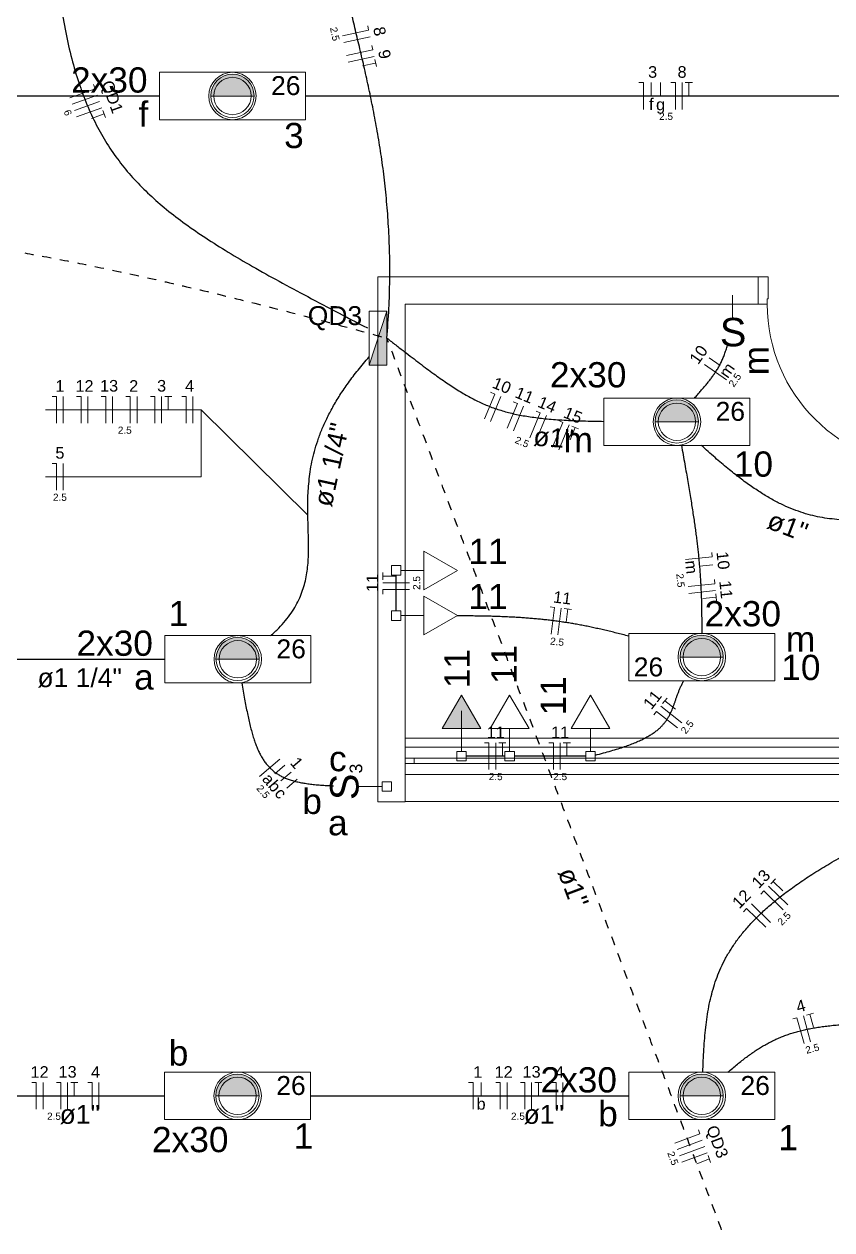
# Model space of a CAD drawing. Header units: millimetres. Extents: x 0 to 321, y -39 to 66.
# Drawn here: x 49.2 to 58.23, y 19.81 to 33.3 of the extents above; entities that cross this region are included whole.
import ezdxf

# ---------------------------------------------------------------- set-up
doc = ezdxf.new("R2010")
doc.units = ezdxf.units.MM
doc.header["$LTSCALE"] = 0.5
doc.header["$MEASUREMENT"] = 0
doc.linetypes.add('DOT2', pattern=[3.175, 0, -3.175])
for name, color, linetype, lineweight in [('Arquitetura', 8, 'Continuous', 5), ('EL-Condutos', 4, 'Continuous', 30), ('EL-Fios', 9, 'Continuous', 20), ('EL-Textos condutos', 7, 'Continuous', 20), ('EL-Textos fios', 7, 'Continuous', 20), ('EL-Textos pontos', 5, 'Continuous', 20), ('P-SIMBOL', 5, 'Continuous', 20)]:
    doc.layers.add(name, color=color, linetype=linetype, lineweight=lineweight)
doc.styles.add('Arial', font='arial.ttf')

msp = doc.modelspace()

# ---------------------------------------------------------------- hatches: boundary and pattern name
at = {"layer": 'Arquitetura', "linetype": 'Continuous'}
for points in [[(51.529, 32.739), (51.508, 32.738), (51.487, 32.735), (51.467, 32.731), (51.447, 32.724), (51.427, 32.716), (51.408, 32.706), (51.39, 32.695), (51.374, 32.682), (51.358, 32.668), (51.344, 32.652), (51.331, 32.636), (51.32, 32.618), (51.31, 32.599), (51.302, 32.579), (51.295, 32.559), (51.291, 32.539), (51.288, 32.518), (51.287, 32.497), (51.287, 32.496), (51.287, 32.496), (51.287, 32.496), (51.287, 32.496), (51.287, 32.496), (51.287, 32.496), (51.287, 32.496), (51.287, 32.496), (51.287, 32.496), (51.287, 32.496), (51.287, 32.496), (51.287, 32.496), (51.287, 32.496), (51.287, 32.496), (51.287, 32.496), (51.287, 32.496), (51.287, 32.496), (51.287, 32.496), (51.287, 32.496), (51.287, 32.496), (51.287, 32.496), (51.287, 32.496), (51.287, 32.496), (51.287, 32.496), (51.287, 32.496), (51.287, 32.496), (51.287, 32.496), (51.287, 32.496), (51.287, 32.496), (51.287, 32.496), (51.287, 32.496), (51.287, 32.496), (51.287, 32.496), (51.287, 32.496), (51.287, 32.496), (51.287, 32.496), (51.287, 32.496), (51.287, 32.496), (51.287, 32.496), (51.287, 32.496), (51.287, 32.496), (51.287, 32.496), (51.287, 32.496), (51.287, 32.496), (51.287, 32.496), (51.287, 32.496), (51.287, 32.496), (51.287, 32.496), (51.287, 32.496), (51.287, 32.496), (51.287, 32.496), (51.287, 32.496), (51.287, 32.496), (51.287, 32.496), (51.287, 32.496), (51.287, 32.496), (51.287, 32.496), (51.287, 32.496), (51.287, 32.496), (51.287, 32.496), (51.287, 32.496), (51.287, 32.496), (51.287, 32.496), (51.287, 32.496), (51.287, 32.496), (51.287, 32.496), (51.287, 32.496), (51.287, 32.496), (51.287, 32.496), (51.287, 32.496), (51.287, 32.496), (51.287, 32.496), (51.287, 32.496), (51.772, 32.494), (51.772, 32.496), (51.772, 32.496), (51.772, 32.496), (51.772, 32.496), (51.772, 32.496), (51.772, 32.496), (51.772, 32.496), (51.772, 32.496), (51.772, 32.496), (51.772, 32.496), (51.772, 32.496), (51.772, 32.496), (51.772, 32.496), (51.772, 32.496), (51.772, 32.496), (51.772, 32.496), (51.772, 32.496), (51.772, 32.496), (51.772, 32.496), (51.772, 32.496), (51.772, 32.496), (51.772, 32.496), (51.772, 32.496), (51.772, 32.496), (51.772, 32.496), (51.772, 32.496), (51.772, 32.496), (51.772, 32.496), (51.772, 32.496), (51.772, 32.496), (51.772, 32.496), (51.772, 32.496), (51.772, 32.496), (51.772, 32.496), (51.772, 32.496), (51.772, 32.496), (51.772, 32.496), (51.772, 32.496), (51.772, 32.496), (51.772, 32.496), (51.772, 32.496), (51.772, 32.496), (51.772, 32.496), (51.772, 32.496), (51.772, 32.496), (51.772, 32.496), (51.772, 32.496), (51.772, 32.496), (51.772, 32.496), (51.772, 32.496), (51.772, 32.496), (51.772, 32.496), (51.772, 32.496), (51.772, 32.496), (51.772, 32.496), (51.772, 32.496), (51.772, 32.496), (51.772, 32.496), (51.772, 32.496), (51.772, 32.496), (51.772, 32.496), (51.772, 32.496), (51.772, 32.496), (51.772, 32.496), (51.772, 32.496), (51.772, 32.496), (51.772, 32.496), (51.772, 32.496), (51.772, 32.496), (51.772, 32.496), (51.772, 32.496), (51.772, 32.496), (51.772, 32.496), (51.772, 32.497), (51.771, 32.518), (51.768, 32.539), (51.763, 32.559), (51.757, 32.579), (51.749, 32.599), (51.739, 32.618), (51.728, 32.636), (51.715, 32.652), (51.701, 32.668), (51.685, 32.682), (51.668, 32.695), (51.651, 32.706), (51.632, 32.716), (51.612, 32.724), (51.592, 32.731), (51.571, 32.735), (51.55, 32.738), (51.529, 32.739), (51.529, 32.739)], [(56.497, 29.096), (56.475, 29.095), (56.454, 29.092), (56.434, 29.088), (56.414, 29.081), (56.394, 29.073), (56.375, 29.063), (56.358, 29.052), (56.341, 29.039), (56.325, 29.025), (56.311, 29.009), (56.298, 28.993), (56.287, 28.975), (56.277, 28.956), (56.269, 28.936), (56.262, 28.916), (56.258, 28.896), (56.255, 28.875), (56.254, 28.854), (56.254, 28.852), (56.254, 28.852), (56.254, 28.852), (56.254, 28.852), (56.254, 28.852), (56.254, 28.852), (56.254, 28.852), (56.254, 28.852), (56.254, 28.852), (56.254, 28.852), (56.254, 28.852), (56.254, 28.852), (56.254, 28.852), (56.254, 28.852), (56.254, 28.852), (56.254, 28.852), (56.254, 28.852), (56.254, 28.852), (56.254, 28.852), (56.254, 28.852), (56.254, 28.852), (56.254, 28.852), (56.254, 28.852), (56.254, 28.852), (56.254, 28.852), (56.254, 28.852), (56.254, 28.852), (56.254, 28.852), (56.254, 28.852), (56.254, 28.852), (56.254, 28.852), (56.254, 28.852), (56.254, 28.852), (56.254, 28.852), (56.254, 28.852), (56.254, 28.852), (56.254, 28.852), (56.254, 28.852), (56.254, 28.852), (56.254, 28.852), (56.254, 28.852), (56.254, 28.852), (56.254, 28.852), (56.254, 28.852), (56.254, 28.852), (56.254, 28.852), (56.254, 28.852), (56.254, 28.852), (56.254, 28.852), (56.254, 28.852), (56.254, 28.852), (56.254, 28.852), (56.254, 28.852), (56.254, 28.852), (56.254, 28.852), (56.254, 28.852), (56.254, 28.852), (56.254, 28.852), (56.254, 28.852), (56.254, 28.852), (56.254, 28.852), (56.254, 28.852), (56.254, 28.852), (56.254, 28.852), (56.254, 28.852), (56.254, 28.852), (56.254, 28.852), (56.254, 28.852), (56.254, 28.852), (56.254, 28.852), (56.254, 28.852), (56.254, 28.852), (56.254, 28.852), (56.739, 28.851), (56.739, 28.852), (56.739, 28.852), (56.739, 28.852), (56.739, 28.852), (56.739, 28.852), (56.739, 28.852), (56.739, 28.852), (56.739, 28.852), (56.739, 28.852), (56.739, 28.852), (56.739, 28.852), (56.739, 28.852), (56.739, 28.852), (56.739, 28.852), (56.739, 28.852), (56.739, 28.852), (56.739, 28.852), (56.739, 28.852), (56.739, 28.852), (56.739, 28.852), (56.739, 28.852), (56.739, 28.852), (56.739, 28.852), (56.739, 28.852), (56.739, 28.852), (56.739, 28.852), (56.739, 28.852), (56.739, 28.852), (56.739, 28.852), (56.739, 28.852), (56.739, 28.852), (56.739, 28.852), (56.739, 28.852), (56.739, 28.852), (56.739, 28.852), (56.739, 28.852), (56.739, 28.852), (56.739, 28.852), (56.739, 28.852), (56.739, 28.852), (56.739, 28.852), (56.739, 28.852), (56.739, 28.852), (56.739, 28.852), (56.739, 28.852), (56.739, 28.852), (56.739, 28.852), (56.739, 28.852), (56.739, 28.852), (56.739, 28.852), (56.739, 28.852), (56.739, 28.852), (56.739, 28.852), (56.739, 28.852), (56.739, 28.852), (56.739, 28.852), (56.739, 28.852), (56.739, 28.852), (56.739, 28.852), (56.739, 28.852), (56.739, 28.852), (56.739, 28.852), (56.739, 28.852), (56.739, 28.852), (56.739, 28.852), (56.739, 28.852), (56.739, 28.852), (56.739, 28.852), (56.739, 28.852), (56.739, 28.852), (56.739, 28.852), (56.739, 28.852), (56.739, 28.852), (56.739, 28.854), (56.738, 28.875), (56.735, 28.896), (56.731, 28.916), (56.724, 28.936), (56.716, 28.956), (56.706, 28.975), (56.695, 28.993), (56.682, 29.009), (56.668, 29.025), (56.652, 29.039), (56.635, 29.052), (56.618, 29.063), (56.599, 29.073), (56.579, 29.081), (56.559, 29.088), (56.539, 29.092), (56.518, 29.095), (56.497, 29.096), (56.497, 29.096)], [(56.775, 26.462), (56.754, 26.461), (56.733, 26.459), (56.712, 26.454), (56.692, 26.448), (56.673, 26.44), (56.654, 26.43), (56.636, 26.418), (56.619, 26.406), (56.604, 26.391), (56.59, 26.376), (56.577, 26.359), (56.565, 26.341), (56.556, 26.322), (56.547, 26.303), (56.541, 26.283), (56.537, 26.262), (56.534, 26.241), (56.533, 26.22), (56.533, 26.219), (56.533, 26.219), (56.533, 26.219), (56.533, 26.219), (56.533, 26.219), (56.533, 26.219), (56.533, 26.219), (56.533, 26.219), (56.533, 26.219), (56.533, 26.219), (56.533, 26.219), (56.533, 26.219), (56.533, 26.219), (56.533, 26.219), (56.533, 26.219), (56.533, 26.219), (56.533, 26.219), (56.533, 26.219), (56.533, 26.219), (56.533, 26.219), (56.533, 26.219), (56.533, 26.219), (56.533, 26.219), (56.533, 26.219), (56.533, 26.219), (56.533, 26.219), (56.533, 26.219), (56.533, 26.219), (56.533, 26.219), (56.533, 26.219), (56.533, 26.219), (56.533, 26.219), (56.533, 26.219), (56.533, 26.219), (56.533, 26.219), (56.533, 26.219), (56.533, 26.219), (56.533, 26.219), (56.533, 26.219), (56.533, 26.219), (56.533, 26.219), (56.533, 26.219), (56.533, 26.219), (56.533, 26.219), (56.533, 26.219), (56.533, 26.219), (56.533, 26.219), (56.533, 26.219), (56.533, 26.219), (56.533, 26.219), (56.533, 26.219), (56.533, 26.219), (56.533, 26.219), (56.533, 26.219), (56.533, 26.219), (56.533, 26.219), (56.533, 26.219), (56.533, 26.219), (56.533, 26.219), (56.533, 26.219), (56.533, 26.219), (56.533, 26.219), (56.533, 26.219), (56.533, 26.219), (56.533, 26.219), (56.533, 26.219), (56.533, 26.219), (56.533, 26.219), (56.533, 26.219), (56.533, 26.219), (56.533, 26.219), (56.533, 26.219), (56.533, 26.219), (57.017, 26.218), (57.017, 26.219), (57.017, 26.219), (57.017, 26.219), (57.017, 26.219), (57.017, 26.219), (57.017, 26.219), (57.017, 26.219), (57.017, 26.219), (57.017, 26.219), (57.017, 26.219), (57.017, 26.219), (57.017, 26.219), (57.017, 26.219), (57.017, 26.219), (57.017, 26.219), (57.017, 26.219), (57.017, 26.219), (57.017, 26.219), (57.017, 26.219), (57.017, 26.219), (57.017, 26.219), (57.017, 26.219), (57.017, 26.219), (57.017, 26.219), (57.017, 26.219), (57.017, 26.219), (57.017, 26.219), (57.017, 26.219), (57.017, 26.219), (57.017, 26.219), (57.017, 26.219), (57.017, 26.219), (57.017, 26.219), (57.017, 26.219), (57.017, 26.219), (57.017, 26.219), (57.017, 26.219), (57.017, 26.219), (57.017, 26.219), (57.017, 26.219), (57.017, 26.219), (57.017, 26.219), (57.017, 26.219), (57.017, 26.219), (57.017, 26.219), (57.017, 26.219), (57.017, 26.219), (57.017, 26.219), (57.017, 26.219), (57.017, 26.219), (57.017, 26.219), (57.017, 26.219), (57.017, 26.219), (57.017, 26.219), (57.017, 26.219), (57.017, 26.219), (57.017, 26.219), (57.017, 26.219), (57.017, 26.219), (57.017, 26.219), (57.017, 26.219), (57.017, 26.219), (57.017, 26.219), (57.017, 26.219), (57.017, 26.219), (57.017, 26.219), (57.017, 26.219), (57.017, 26.219), (57.017, 26.219), (57.017, 26.219), (57.017, 26.219), (57.017, 26.219), (57.017, 26.219), (57.017, 26.22), (57.016, 26.241), (57.014, 26.262), (57.009, 26.283), (57.003, 26.303), (56.995, 26.322), (56.985, 26.341), (56.974, 26.359), (56.961, 26.376), (56.946, 26.391), (56.931, 26.406), (56.914, 26.418), (56.896, 26.43), (56.877, 26.44), (56.858, 26.448), (56.838, 26.454), (56.817, 26.459), (56.796, 26.461), (56.775, 26.462), (56.775, 26.462)], [(51.587, 26.439), (51.566, 26.438), (51.545, 26.435), (51.525, 26.431), (51.504, 26.424), (51.485, 26.416), (51.466, 26.406), (51.448, 26.395), (51.432, 26.382), (51.416, 26.368), (51.402, 26.352), (51.389, 26.336), (51.377, 26.318), (51.368, 26.299), (51.36, 26.279), (51.353, 26.259), (51.349, 26.239), (51.346, 26.218), (51.345, 26.197), (51.345, 26.196), (51.345, 26.196), (51.345, 26.196), (51.345, 26.196), (51.345, 26.196), (51.345, 26.196), (51.345, 26.196), (51.345, 26.196), (51.345, 26.196), (51.345, 26.196), (51.345, 26.196), (51.345, 26.196), (51.345, 26.196), (51.345, 26.196), (51.345, 26.196), (51.345, 26.196), (51.345, 26.196), (51.345, 26.196), (51.345, 26.196), (51.345, 26.196), (51.345, 26.196), (51.345, 26.196), (51.345, 26.196), (51.345, 26.196), (51.345, 26.196), (51.345, 26.196), (51.345, 26.196), (51.345, 26.196), (51.345, 26.196), (51.345, 26.196), (51.345, 26.196), (51.345, 26.196), (51.345, 26.196), (51.345, 26.196), (51.345, 26.196), (51.345, 26.196), (51.345, 26.196), (51.345, 26.196), (51.345, 26.196), (51.345, 26.196), (51.345, 26.196), (51.345, 26.196), (51.345, 26.196), (51.345, 26.196), (51.345, 26.196), (51.345, 26.196), (51.345, 26.196), (51.345, 26.196), (51.345, 26.196), (51.345, 26.196), (51.345, 26.196), (51.345, 26.196), (51.345, 26.196), (51.345, 26.196), (51.345, 26.196), (51.345, 26.196), (51.345, 26.196), (51.345, 26.196), (51.345, 26.196), (51.345, 26.196), (51.345, 26.196), (51.345, 26.196), (51.345, 26.196), (51.345, 26.196), (51.345, 26.196), (51.345, 26.196), (51.345, 26.196), (51.345, 26.196), (51.345, 26.196), (51.345, 26.196), (51.345, 26.196), (51.345, 26.196), (51.345, 26.196), (51.83, 26.194), (51.83, 26.196), (51.83, 26.196), (51.83, 26.196), (51.83, 26.196), (51.83, 26.196), (51.83, 26.196), (51.83, 26.196), (51.83, 26.196), (51.83, 26.196), (51.83, 26.196), (51.83, 26.196), (51.83, 26.196), (51.83, 26.196), (51.83, 26.196), (51.83, 26.196), (51.83, 26.196), (51.83, 26.196), (51.83, 26.196), (51.83, 26.196), (51.83, 26.196), (51.83, 26.196), (51.83, 26.196), (51.83, 26.196), (51.83, 26.196), (51.83, 26.196), (51.83, 26.196), (51.83, 26.196), (51.83, 26.196), (51.83, 26.196), (51.83, 26.196), (51.83, 26.196), (51.83, 26.196), (51.83, 26.196), (51.83, 26.196), (51.83, 26.196), (51.83, 26.196), (51.83, 26.196), (51.83, 26.196), (51.83, 26.196), (51.83, 26.196), (51.83, 26.196), (51.83, 26.196), (51.83, 26.196), (51.83, 26.196), (51.83, 26.196), (51.83, 26.196), (51.83, 26.196), (51.83, 26.196), (51.83, 26.196), (51.83, 26.196), (51.83, 26.196), (51.83, 26.196), (51.83, 26.196), (51.83, 26.196), (51.83, 26.196), (51.83, 26.196), (51.83, 26.196), (51.83, 26.196), (51.83, 26.196), (51.83, 26.196), (51.83, 26.196), (51.83, 26.196), (51.83, 26.196), (51.83, 26.196), (51.83, 26.196), (51.83, 26.196), (51.83, 26.196), (51.83, 26.196), (51.83, 26.196), (51.83, 26.196), (51.83, 26.196), (51.83, 26.196), (51.83, 26.196), (51.83, 26.197), (51.829, 26.218), (51.826, 26.239), (51.821, 26.259), (51.815, 26.279), (51.807, 26.299), (51.797, 26.318), (51.786, 26.336), (51.773, 26.352), (51.759, 26.368), (51.743, 26.382), (51.726, 26.395), (51.708, 26.406), (51.69, 26.416), (51.67, 26.424), (51.65, 26.431), (51.629, 26.435), (51.608, 26.438), (51.587, 26.439), (51.587, 26.439)], [(51.585, 21.553), (51.564, 21.552), (51.543, 21.549), (51.522, 21.545), (51.502, 21.539), (51.483, 21.53), (51.464, 21.521), (51.446, 21.509), (51.429, 21.496), (51.414, 21.482), (51.4, 21.467), (51.387, 21.45), (51.375, 21.432), (51.366, 21.413), (51.357, 21.394), (51.351, 21.374), (51.346, 21.353), (51.344, 21.332), (51.343, 21.311), (51.343, 21.31), (51.343, 21.31), (51.343, 21.31), (51.343, 21.31), (51.343, 21.31), (51.343, 21.31), (51.343, 21.31), (51.343, 21.31), (51.343, 21.31), (51.343, 21.31), (51.343, 21.31), (51.343, 21.31), (51.343, 21.31), (51.343, 21.31), (51.343, 21.31), (51.343, 21.31), (51.343, 21.31), (51.343, 21.31), (51.343, 21.31), (51.343, 21.31), (51.343, 21.31), (51.343, 21.31), (51.343, 21.31), (51.343, 21.31), (51.343, 21.31), (51.343, 21.31), (51.343, 21.31), (51.343, 21.31), (51.343, 21.31), (51.343, 21.31), (51.343, 21.31), (51.343, 21.31), (51.343, 21.31), (51.343, 21.31), (51.343, 21.31), (51.343, 21.31), (51.343, 21.31), (51.343, 21.31), (51.343, 21.31), (51.343, 21.31), (51.343, 21.31), (51.343, 21.31), (51.343, 21.31), (51.343, 21.31), (51.343, 21.31), (51.343, 21.31), (51.343, 21.31), (51.343, 21.31), (51.343, 21.31), (51.343, 21.31), (51.343, 21.31), (51.343, 21.31), (51.343, 21.31), (51.343, 21.31), (51.343, 21.31), (51.343, 21.31), (51.343, 21.31), (51.343, 21.31), (51.343, 21.31), (51.343, 21.31), (51.343, 21.31), (51.343, 21.31), (51.343, 21.31), (51.343, 21.31), (51.343, 21.31), (51.343, 21.31), (51.343, 21.31), (51.343, 21.31), (51.343, 21.31), (51.343, 21.31), (51.343, 21.31), (51.343, 21.31), (51.343, 21.31), (51.827, 21.309), (51.827, 21.31), (51.827, 21.31), (51.827, 21.31), (51.827, 21.31), (51.827, 21.31), (51.827, 21.31), (51.827, 21.31), (51.827, 21.31), (51.827, 21.31), (51.827, 21.31), (51.827, 21.31), (51.827, 21.31), (51.827, 21.31), (51.827, 21.31), (51.827, 21.31), (51.827, 21.31), (51.827, 21.31), (51.827, 21.31), (51.827, 21.31), (51.827, 21.31), (51.827, 21.31), (51.827, 21.31), (51.827, 21.31), (51.827, 21.31), (51.827, 21.31), (51.827, 21.31), (51.827, 21.31), (51.827, 21.31), (51.827, 21.31), (51.827, 21.31), (51.827, 21.31), (51.827, 21.31), (51.827, 21.31), (51.827, 21.31), (51.827, 21.31), (51.827, 21.31), (51.827, 21.31), (51.827, 21.31), (51.827, 21.31), (51.827, 21.31), (51.827, 21.31), (51.827, 21.31), (51.827, 21.31), (51.827, 21.31), (51.827, 21.31), (51.827, 21.31), (51.827, 21.31), (51.827, 21.31), (51.827, 21.31), (51.827, 21.31), (51.827, 21.31), (51.827, 21.31), (51.827, 21.31), (51.827, 21.31), (51.827, 21.31), (51.827, 21.31), (51.827, 21.31), (51.827, 21.31), (51.827, 21.31), (51.827, 21.31), (51.827, 21.31), (51.827, 21.31), (51.827, 21.31), (51.827, 21.31), (51.827, 21.31), (51.827, 21.31), (51.827, 21.31), (51.827, 21.31), (51.827, 21.31), (51.827, 21.31), (51.827, 21.31), (51.827, 21.31), (51.827, 21.31), (51.827, 21.311), (51.826, 21.332), (51.824, 21.353), (51.819, 21.374), (51.813, 21.394), (51.805, 21.413), (51.795, 21.432), (51.784, 21.45), (51.771, 21.467), (51.756, 21.482), (51.741, 21.496), (51.724, 21.509), (51.706, 21.521), (51.687, 21.53), (51.668, 21.539), (51.648, 21.545), (51.627, 21.549), (51.606, 21.552), (51.585, 21.553), (51.585, 21.553)], [(56.775, 21.553), (56.754, 21.552), (56.733, 21.549), (56.712, 21.545), (56.692, 21.539), (56.673, 21.53), (56.654, 21.521), (56.636, 21.509), (56.619, 21.496), (56.604, 21.482), (56.59, 21.467), (56.577, 21.45), (56.565, 21.432), (56.556, 21.413), (56.547, 21.394), (56.541, 21.374), (56.536, 21.353), (56.534, 21.332), (56.533, 21.311), (56.533, 21.31), (56.533, 21.31), (56.533, 21.31), (56.533, 21.31), (56.533, 21.31), (56.533, 21.31), (56.533, 21.31), (56.533, 21.31), (56.533, 21.31), (56.533, 21.31), (56.533, 21.31), (56.533, 21.31), (56.533, 21.31), (56.533, 21.31), (56.533, 21.31), (56.533, 21.31), (56.533, 21.31), (56.533, 21.31), (56.533, 21.31), (56.533, 21.31), (56.533, 21.31), (56.533, 21.31), (56.533, 21.31), (56.533, 21.31), (56.533, 21.31), (56.533, 21.31), (56.533, 21.31), (56.533, 21.31), (56.533, 21.31), (56.533, 21.31), (56.533, 21.31), (56.533, 21.31), (56.533, 21.31), (56.533, 21.31), (56.533, 21.31), (56.533, 21.31), (56.533, 21.31), (56.533, 21.31), (56.533, 21.31), (56.533, 21.31), (56.533, 21.31), (56.533, 21.31), (56.533, 21.31), (56.533, 21.31), (56.533, 21.31), (56.533, 21.31), (56.533, 21.31), (56.533, 21.31), (56.533, 21.31), (56.533, 21.31), (56.533, 21.31), (56.533, 21.31), (56.533, 21.31), (56.533, 21.31), (56.533, 21.31), (56.533, 21.31), (56.533, 21.31), (56.533, 21.31), (56.533, 21.31), (56.533, 21.31), (56.533, 21.31), (56.533, 21.31), (56.533, 21.31), (56.533, 21.31), (56.533, 21.31), (56.533, 21.31), (56.533, 21.31), (56.533, 21.31), (56.533, 21.31), (56.533, 21.31), (56.533, 21.31), (56.533, 21.31), (56.533, 21.31), (57.017, 21.309), (57.017, 21.31), (57.017, 21.31), (57.017, 21.31), (57.017, 21.31), (57.017, 21.31), (57.017, 21.31), (57.017, 21.31), (57.017, 21.31), (57.017, 21.31), (57.017, 21.31), (57.017, 21.31), (57.017, 21.31), (57.017, 21.31), (57.017, 21.31), (57.017, 21.31), (57.017, 21.31), (57.017, 21.31), (57.017, 21.31), (57.017, 21.31), (57.017, 21.31), (57.017, 21.31), (57.017, 21.31), (57.017, 21.31), (57.017, 21.31), (57.017, 21.31), (57.017, 21.31), (57.017, 21.31), (57.017, 21.31), (57.017, 21.31), (57.017, 21.31), (57.017, 21.31), (57.017, 21.31), (57.017, 21.31), (57.017, 21.31), (57.017, 21.31), (57.017, 21.31), (57.017, 21.31), (57.017, 21.31), (57.017, 21.31), (57.017, 21.31), (57.017, 21.31), (57.017, 21.31), (57.017, 21.31), (57.017, 21.31), (57.017, 21.31), (57.017, 21.31), (57.017, 21.31), (57.017, 21.31), (57.017, 21.31), (57.017, 21.31), (57.017, 21.31), (57.017, 21.31), (57.017, 21.31), (57.017, 21.31), (57.017, 21.31), (57.017, 21.31), (57.017, 21.31), (57.017, 21.31), (57.017, 21.31), (57.017, 21.31), (57.017, 21.31), (57.017, 21.31), (57.017, 21.31), (57.017, 21.31), (57.017, 21.31), (57.017, 21.31), (57.017, 21.31), (57.017, 21.31), (57.017, 21.31), (57.017, 21.31), (57.017, 21.31), (57.017, 21.31), (57.017, 21.31), (57.017, 21.311), (57.016, 21.332), (57.014, 21.353), (57.009, 21.374), (57.003, 21.394), (56.995, 21.413), (56.985, 21.432), (56.974, 21.45), (56.961, 21.467), (56.946, 21.482), (56.931, 21.496), (56.914, 21.509), (56.896, 21.521), (56.877, 21.53), (56.858, 21.539), (56.838, 21.545), (56.817, 21.549), (56.796, 21.552), (56.775, 21.553), (56.775, 21.553)]]:
    msp.add_hatch(color=256, dxfattribs=at).paths.add_polyline_path(points)
at = {"layer": 'P-SIMBOL', "linetype": 'Continuous'}
for points in [[(53.056, 29.485), (53.256, 29.485), (53.256, 30.087)], [(54.307, 25.418), (54.09, 25.793), (53.874, 25.418)]]:
    msp.add_hatch(color=256, dxfattribs=at).paths.add_polyline_path(points)

# ---------------------------------------------------------------- linework, layer by layer
at = {"layer": 'Arquitetura'}
for p, q in [((51.532, 32.494), (51.287, 32.494)), ((51.772, 32.494), (51.287, 32.494)), ((51.772, 32.495), (51.532, 32.494)), ((51.772, 32.494), (51.532, 32.494)), ((53.156, 24.6), (53.156, 30.471)), ((57.518, 30.471), (53.156, 30.471)), ((53.46, 24.6), (53.46, 30.167)), ((57.509, 30.167), (53.46, 30.167)), ((56.499, 28.851), (56.254, 28.851)), ((56.739, 28.851), (56.254, 28.851)), ((56.739, 28.851), (56.499, 28.851)), ((56.739, 28.851), (56.499, 28.851)), ((51.589, 26.194), (51.345, 26.194)), ((51.83, 26.194), (51.345, 26.194)), ((51.83, 26.195), (51.589, 26.194)), ((51.83, 26.194), (51.589, 26.194)), ((56.777, 26.218), (56.533, 26.218)), ((57.017, 26.218), (56.533, 26.218)), ((57.017, 26.218), (56.777, 26.218)), ((57.017, 26.218), (56.777, 26.218)), ((54.09, 25.616), (54.09, 25.209)), ((59.531, 25.209), (53.46, 25.209)), ((59.531, 24.905), (53.46, 24.905)), ((53.156, 24.6), (53.46, 24.6)), ((51.587, 21.309), (51.343, 21.309)), ((51.827, 21.309), (51.343, 21.309)), ((51.827, 21.309), (51.587, 21.309)), ((51.827, 21.309), (51.587, 21.309)), ((56.777, 21.309), (56.533, 21.309)), ((57.017, 21.309), (56.533, 21.309)), ((57.017, 21.309), (56.777, 21.309)), ((57.017, 21.309), (56.777, 21.309))]:
    msp.add_line(p, q, dxfattribs=at)
msp.add_lwpolyline([(57.406, 30.167), (57.406, 30.471), (57.518, 30.471), (57.518, 30.227), (57.509, 30.227), (57.509, 30.167), (57.406, 30.167)], dxfattribs=at)
for points in [[(59.531, 24.601), (59.531, 25.31), (53.46, 25.31), (53.46, 24.601), (59.531, 24.601)], [(59.531, 25.026), (59.531, 25.087), (53.46, 25.087), (53.46, 25.026), (59.531, 25.026)], [(53.46, 25.087), (53.561, 25.087), (53.561, 25.026), (53.46, 25.026), (53.46, 25.087)]]:
    msp.add_lwpolyline(points, close=True, dxfattribs=at)
for centre, radius, start, end in [((51.529, 32.497), 0.242, 90, 180), ((51.529, 32.497), 0.242, 0, 90), ((51.529, 32.497), 0.242, 180, 270), ((51.529, 32.497), 0.242, 270, 0), ((59.331, 30.167), 1.822, 180, 270), ((56.497, 28.854), 0.242, 90, 180), ((56.497, 28.854), 0.242, 0, 90), ((56.497, 28.854), 0.242, 180, 270), ((56.497, 28.854), 0.242, 270, 0), ((56.775, 26.22), 0.242, 90, 180), ((56.775, 26.22), 0.242, 0, 90), ((51.587, 26.197), 0.242, 90, 180), ((51.587, 26.197), 0.242, 0, 90), ((51.587, 26.197), 0.242, 180, 270), ((51.587, 26.197), 0.242, 270, 0), ((56.775, 26.22), 0.242, 180, 270), ((56.775, 26.22), 0.242, 270, 0), ((51.585, 21.311), 0.242, 90, 180), ((51.585, 21.311), 0.242, 0, 90), ((56.775, 21.311), 0.242, 90, 180), ((56.775, 21.311), 0.242, 0, 90), ((51.585, 21.311), 0.242, 180, 270), ((51.585, 21.311), 0.242, 270, 0), ((56.775, 21.311), 0.242, 180, 270), ((56.775, 21.311), 0.242, 270, 0)]:
    msp.add_arc(centre, radius, start, end, dxfattribs=at)
at = {"layer": 'EL-Condutos', "linetype": 'Continuous'}
for points in [[(49.415, 40.252), (49.418, 39.434), (49.42, 38.669), (49.423, 37.958), (49.427, 37.296), (49.432, 36.682), (49.441, 36.114), (49.453, 35.588), (49.471, 35.103), (49.494, 34.656), (49.524, 34.245), (49.562, 33.868), (49.609, 33.521), (49.665, 33.204), (49.732, 32.912), (49.811, 32.645), (49.902, 32.399), (50.007, 32.173), (50.126, 31.963), (50.261, 31.768), (50.412, 31.585), (50.581, 31.412), (50.767, 31.246), (50.974, 31.085), (51.2, 30.927), (51.448, 30.769), (51.718, 30.609), (52.011, 30.444), (52.328, 30.273), (52.67, 30.092), (53.038, 29.9)], [(53.256, 29.786), (53.278, 30.117), (53.288, 30.435), (53.286, 30.74), (53.274, 31.034), (53.253, 31.316), (53.225, 31.587), (53.189, 31.849), (53.148, 32.1), (53.103, 32.343), (53.055, 32.576), (53.005, 32.802), (52.954, 33.021), (52.904, 33.233), (52.856, 33.438), (52.811, 33.638), (52.77, 33.833), (52.734, 34.023), (52.706, 34.209), (52.684, 34.391), (52.672, 34.571), (52.671, 34.748), (52.68, 34.924), (52.702, 35.099), (52.738, 35.272), (52.79, 35.446), (52.857, 35.62), (52.942, 35.796), (53.045, 35.973), (53.169, 36.152), (53.313, 36.334)], [(43.233, 32.494), (43.574, 32.494), (43.895, 32.494), (44.2, 32.494), (44.488, 32.494), (44.761, 32.494), (45.021, 32.494), (45.269, 32.494), (45.505, 32.494), (45.733, 32.494), (45.952, 32.494), (46.165, 32.494), (46.372, 32.494), (46.575, 32.494), (46.776, 32.494), (46.975, 32.495), (47.174, 32.495), (47.374, 32.495), (47.577, 32.495), (47.785, 32.495), (47.997, 32.495), (48.217, 32.495), (48.444, 32.495), (48.681, 32.495), (48.929, 32.495), (49.188, 32.495), (49.462, 32.495), (49.75, 32.495), (50.054, 32.495), (50.376, 32.495), (50.717, 32.495)], [(52.343, 32.495), (52.683, 32.495), (53.005, 32.495), (53.31, 32.495), (53.598, 32.495), (53.871, 32.495), (54.131, 32.495), (54.379, 32.495), (54.616, 32.495), (54.843, 32.495), (55.062, 32.495), (55.275, 32.495), (55.482, 32.495), (55.686, 32.495), (55.886, 32.495), (56.085, 32.495), (56.284, 32.495), (56.485, 32.495), (56.688, 32.495), (56.895, 32.495), (57.108, 32.495), (57.327, 32.495), (57.555, 32.495), (57.792, 32.495), (58.04, 32.495), (58.299, 32.495), (58.573, 32.495), (58.861, 32.495), (59.165, 32.495), (59.487, 32.495), (59.828, 32.495)], [(53.256, 29.786), (53.355, 29.71), (53.449, 29.637), (53.538, 29.569), (53.622, 29.505), (53.702, 29.444), (53.779, 29.388), (53.853, 29.335), (53.924, 29.286), (53.993, 29.24), (54.06, 29.198), (54.125, 29.159), (54.19, 29.123), (54.254, 29.089), (54.318, 29.059), (54.382, 29.031), (54.447, 29.006), (54.514, 28.984), (54.582, 28.963), (54.652, 28.945), (54.724, 28.929), (54.8, 28.915), (54.879, 28.903), (54.961, 28.892), (55.048, 28.883), (55.14, 28.875), (55.237, 28.869), (55.339, 28.864), (55.448, 28.86), (55.562, 28.857), (55.684, 28.855)], [(56.696, 29.116), (56.712, 29.134), (56.728, 29.153), (56.743, 29.171), (56.758, 29.188), (56.774, 29.206), (56.788, 29.223), (56.803, 29.24), (56.818, 29.257), (56.832, 29.274), (56.846, 29.292), (56.859, 29.309), (56.873, 29.326), (56.886, 29.343), (56.899, 29.361), (56.912, 29.379), (56.924, 29.397), (56.936, 29.415), (56.948, 29.434), (56.96, 29.454), (56.971, 29.473), (56.982, 29.494), (56.992, 29.514), (57.002, 29.536), (57.012, 29.558), (57.022, 29.581), (57.031, 29.604), (57.039, 29.629), (57.048, 29.654), (57.056, 29.68), (57.063, 29.707)], [(51.956, 26.458), (52.046, 26.542), (52.122, 26.627), (52.186, 26.711), (52.239, 26.796), (52.281, 26.88), (52.314, 26.965), (52.339, 27.05), (52.358, 27.137), (52.37, 27.224), (52.377, 27.312), (52.38, 27.401), (52.38, 27.492), (52.378, 27.584), (52.375, 27.679), (52.373, 27.775), (52.371, 27.873), (52.372, 27.974), (52.376, 28.077), (52.385, 28.183), (52.398, 28.292), (52.418, 28.404), (52.446, 28.519), (52.482, 28.637), (52.527, 28.759), (52.583, 28.885), (52.651, 29.014), (52.731, 29.148), (52.825, 29.286), (52.933, 29.429), (53.057, 29.576)], [(56.548, 28.588), (56.568, 28.479), (56.586, 28.375), (56.604, 28.276), (56.62, 28.182), (56.635, 28.091), (56.65, 28.005), (56.663, 27.923), (56.675, 27.844), (56.687, 27.768), (56.697, 27.695), (56.707, 27.626), (56.716, 27.558), (56.724, 27.493), (56.731, 27.43), (56.738, 27.368), (56.744, 27.308), (56.749, 27.25), (56.754, 27.192), (56.758, 27.135), (56.762, 27.078), (56.765, 27.022), (56.767, 26.965), (56.77, 26.909), (56.772, 26.851), (56.773, 26.793), (56.774, 26.734), (56.775, 26.674), (56.776, 26.612), (56.776, 26.548), (56.777, 26.482)], [(61.182, 27.728), (60.924, 27.76), (60.682, 27.784), (60.454, 27.801), (60.24, 27.812), (60.04, 27.817), (59.851, 27.818), (59.674, 27.814), (59.508, 27.808), (59.351, 27.8), (59.203, 27.79), (59.063, 27.78), (58.93, 27.77), (58.803, 27.761), (58.682, 27.754), (58.565, 27.75), (58.452, 27.749), (58.341, 27.753), (58.233, 27.763), (58.125, 27.778), (58.018, 27.8), (57.911, 27.83), (57.802, 27.869), (57.69, 27.917), (57.575, 27.975), (57.457, 28.045), (57.333, 28.126), (57.204, 28.22), (57.068, 28.327), (56.925, 28.449), (56.773, 28.586)], [(53.36, 26.735), (53.36, 26.753), (53.36, 26.77), (53.36, 26.786), (53.36, 26.802), (53.36, 26.816), (53.36, 26.83), (53.36, 26.843), (53.36, 26.856), (53.36, 26.868), (53.36, 26.88), (53.36, 26.891), (53.36, 26.902), (53.36, 26.913), (53.36, 26.924), (53.36, 26.935), (53.36, 26.946), (53.36, 26.957), (53.36, 26.968), (53.36, 26.979), (53.36, 26.99), (53.36, 27.002), (53.36, 27.014), (53.36, 27.027), (53.36, 27.04), (53.36, 27.054), (53.36, 27.068), (53.36, 27.084), (53.36, 27.1), (53.36, 27.117), (53.36, 27.135)], [(55.96, 26.452), (55.891, 26.47), (55.823, 26.487), (55.758, 26.503), (55.694, 26.519), (55.631, 26.533), (55.57, 26.546), (55.509, 26.559), (55.45, 26.571), (55.391, 26.582), (55.333, 26.592), (55.275, 26.602), (55.218, 26.61), (55.16, 26.619), (55.103, 26.626), (55.045, 26.633), (54.987, 26.639), (54.929, 26.645), (54.869, 26.65), (54.809, 26.655), (54.748, 26.659), (54.686, 26.663), (54.622, 26.666), (54.557, 26.669), (54.489, 26.672), (54.421, 26.674), (54.35, 26.676), (54.277, 26.677), (54.201, 26.678), (54.123, 26.679), (54.043, 26.68)], [(47.215, 26.194), (47.368, 26.194), (47.514, 26.194), (47.654, 26.194), (47.787, 26.194), (47.915, 26.194), (48.037, 26.194), (48.155, 26.194), (48.269, 26.194), (48.379, 26.194), (48.486, 26.194), (48.591, 26.194), (48.693, 26.194), (48.794, 26.194), (48.894, 26.194), (48.993, 26.194), (49.092, 26.194), (49.192, 26.194), (49.293, 26.194), (49.395, 26.194), (49.5, 26.194), (49.607, 26.194), (49.717, 26.194), (49.831, 26.194), (49.949, 26.194), (50.071, 26.194), (50.199, 26.194), (50.332, 26.194), (50.472, 26.194), (50.618, 26.194), (50.771, 26.194)], [(51.633, 25.928), (51.649, 25.836), (51.664, 25.748), (51.68, 25.666), (51.696, 25.588), (51.712, 25.515), (51.728, 25.446), (51.745, 25.382), (51.762, 25.322), (51.781, 25.266), (51.8, 25.214), (51.821, 25.166), (51.843, 25.122), (51.867, 25.08), (51.892, 25.043), (51.92, 25.008), (51.949, 24.977), (51.98, 24.948), (52.014, 24.922), (52.05, 24.899), (52.089, 24.878), (52.13, 24.86), (52.175, 24.844), (52.223, 24.83), (52.274, 24.818), (52.328, 24.808), (52.386, 24.799), (52.448, 24.792), (52.514, 24.786), (52.584, 24.782), (52.658, 24.778)], [(55.585, 25.122), (55.677, 25.145), (55.762, 25.169), (55.841, 25.193), (55.913, 25.216), (55.978, 25.24), (56.038, 25.264), (56.092, 25.288), (56.141, 25.312), (56.185, 25.337), (56.225, 25.361), (56.26, 25.386), (56.292, 25.411), (56.32, 25.437), (56.344, 25.463), (56.366, 25.489), (56.385, 25.516), (56.402, 25.543), (56.418, 25.571), (56.431, 25.599), (56.444, 25.628), (56.455, 25.657), (56.466, 25.687), (56.477, 25.718), (56.488, 25.749), (56.499, 25.781), (56.512, 25.814), (56.525, 25.848), (56.54, 25.882), (56.556, 25.917), (56.575, 25.953)], [(54.576, 25.109), (54.556, 25.109), (54.538, 25.109), (54.52, 25.109), (54.503, 25.109), (54.488, 25.109), (54.473, 25.109), (54.458, 25.109), (54.445, 25.109), (54.431, 25.109), (54.419, 25.109), (54.406, 25.109), (54.394, 25.109), (54.383, 25.109), (54.371, 25.109), (54.359, 25.109), (54.348, 25.109), (54.336, 25.109), (54.324, 25.109), (54.312, 25.109), (54.3, 25.109), (54.287, 25.109), (54.274, 25.109), (54.26, 25.109), (54.246, 25.109), (54.231, 25.109), (54.215, 25.109), (54.199, 25.109), (54.181, 25.109), (54.163, 25.109), (54.143, 25.109)], [(55.478, 25.109), (55.441, 25.109), (55.406, 25.109), (55.374, 25.109), (55.343, 25.109), (55.313, 25.109), (55.286, 25.109), (55.259, 25.109), (55.234, 25.109), (55.21, 25.109), (55.187, 25.109), (55.165, 25.109), (55.143, 25.109), (55.122, 25.109), (55.101, 25.109), (55.08, 25.109), (55.059, 25.109), (55.038, 25.109), (55.017, 25.109), (54.996, 25.109), (54.973, 25.109), (54.95, 25.109), (54.926, 25.109), (54.901, 25.109), (54.875, 25.109), (54.847, 25.109), (54.818, 25.109), (54.787, 25.109), (54.754, 25.109), (54.719, 25.109), (54.682, 25.109)], [(56.788, 21.573), (56.793, 21.704), (56.8, 21.832), (56.809, 21.955), (56.821, 22.076), (56.836, 22.193), (56.855, 22.307), (56.88, 22.419), (56.91, 22.529), (56.947, 22.637), (56.991, 22.743), (57.043, 22.848), (57.105, 22.952), (57.175, 23.056), (57.257, 23.159), (57.349, 23.261), (57.454, 23.365), (57.571, 23.468), (57.702, 23.573), (57.848, 23.679), (58.008, 23.786), (58.184, 23.895), (58.377, 24.006), (58.588, 24.119), (58.816, 24.235), (59.064, 24.354), (59.331, 24.476), (59.619, 24.602), (59.928, 24.732), (60.259, 24.866), (60.613, 25.004)], [(57.069, 21.575), (57.122, 21.62), (57.174, 21.663), (57.225, 21.704), (57.275, 21.742), (57.324, 21.777), (57.373, 21.811), (57.421, 21.842), (57.469, 21.871), (57.518, 21.898), (57.567, 21.924), (57.616, 21.947), (57.666, 21.968), (57.718, 21.988), (57.77, 22.006), (57.824, 22.023), (57.88, 22.038), (57.938, 22.051), (57.997, 22.063), (58.059, 22.074), (58.124, 22.084), (58.191, 22.092), (58.262, 22.1), (58.335, 22.106), (58.412, 22.111), (58.493, 22.116), (58.577, 22.12), (58.666, 22.123), (58.759, 22.125), (58.856, 22.127), (58.958, 22.129)], [(47.219, 21.309), (47.372, 21.309), (47.518, 21.309), (47.657, 21.309), (47.79, 21.309), (47.918, 21.309), (48.04, 21.309), (48.158, 21.309), (48.271, 21.309), (48.381, 21.309), (48.488, 21.309), (48.593, 21.309), (48.695, 21.309), (48.796, 21.309), (48.895, 21.309), (48.995, 21.309), (49.094, 21.309), (49.193, 21.309), (49.294, 21.309), (49.396, 21.309), (49.501, 21.309), (49.608, 21.309), (49.718, 21.309), (49.831, 21.309), (49.949, 21.309), (50.071, 21.309), (50.199, 21.309), (50.332, 21.309), (50.471, 21.309), (50.617, 21.309), (50.77, 21.309)], [(52.404, 21.309), (52.558, 21.309), (52.704, 21.309), (52.843, 21.309), (52.977, 21.309), (53.104, 21.309), (53.227, 21.309), (53.345, 21.309), (53.458, 21.309), (53.568, 21.309), (53.675, 21.309), (53.78, 21.309), (53.882, 21.309), (53.983, 21.309), (54.083, 21.309), (54.182, 21.309), (54.281, 21.309), (54.381, 21.309), (54.482, 21.309), (54.584, 21.309), (54.689, 21.309), (54.796, 21.309), (54.906, 21.309), (55.019, 21.309), (55.137, 21.309), (55.26, 21.309), (55.387, 21.309), (55.521, 21.309), (55.66, 21.309), (55.806, 21.309), (55.96, 21.309)]]:
    msp.add_spline(points, degree=3, dxfattribs=at)
at = {"layer": 'EL-Condutos', "linetype": 'DOT2', "ltscale": 0.05}
for points in [[(40.261, 30.39), (40.756, 30.428), (41.222, 30.47), (41.66, 30.516), (42.074, 30.564), (42.466, 30.615), (42.839, 30.666), (43.196, 30.716), (43.54, 30.766), (43.873, 30.814), (44.198, 30.86), (44.518, 30.901), (44.835, 30.938), (45.153, 30.97), (45.474, 30.995), (45.8, 31.012), (46.136, 31.022), (46.482, 31.022), (46.842, 31.013), (47.219, 30.992), (47.616, 30.96), (48.035, 30.915), (48.479, 30.856), (48.95, 30.783), (49.452, 30.694), (49.987, 30.589), (50.558, 30.466), (51.168, 30.326), (51.819, 30.166), (52.514, 29.987), (53.256, 29.786)], [(59.948, 11.946), (59.625, 12.809), (59.322, 13.616), (59.038, 14.372), (58.772, 15.081), (58.523, 15.745), (58.289, 16.37), (58.068, 16.96), (57.858, 17.517), (57.66, 18.047), (57.47, 18.553), (57.287, 19.04), (57.111, 19.51), (56.939, 19.969), (56.77, 20.419), (56.602, 20.866), (56.435, 21.313), (56.266, 21.763), (56.094, 22.222), (55.917, 22.692), (55.735, 23.179), (55.545, 23.685), (55.346, 24.215), (55.137, 24.772), (54.916, 25.362), (54.681, 25.987), (54.432, 26.652), (54.166, 27.36), (53.883, 28.116), (53.58, 28.923), (53.256, 29.786)]]:
    msp.add_spline(points, degree=3, dxfattribs=at)
at = {"layer": 'EL-Fios'}
for p, q in [((52.758, 33.168), (53.051, 33.23)), ((53.041, 33.279), (53.051, 33.23)), ((52.774, 33.094), (53.067, 33.157)), ((53.088, 33.059), (53.098, 33.01)), ((52.805, 32.948), (53.098, 33.01)), ((52.821, 32.874), (53.114, 32.937)), ((52.983, 32.832), (53.13, 32.864)), ((53.121, 32.903), (53.138, 32.825)), ((56.073, 32.645), (56.123, 32.645)), ((56.123, 32.345), (56.123, 32.645)), ((56.212, 32.495), (56.212, 32.645)), ((56.316, 32.495), (56.316, 32.645)), ((56.431, 32.645), (56.481, 32.645)), ((56.481, 32.345), (56.481, 32.645)), ((56.556, 32.345), (56.556, 32.645)), ((56.591, 32.645), (56.671, 32.645)), ((56.631, 32.495), (56.631, 32.645)), ((49.711, 32.475), (49.993, 32.576)), ((49.977, 32.623), (49.993, 32.576)), ((49.736, 32.404), (50.019, 32.505)), ((49.762, 32.334), (50.044, 32.435)), ((49.787, 32.263), (50.069, 32.364)), ((49.953, 32.243), (50.095, 32.294)), ((50.081, 32.331), (50.108, 32.256)), ((56.982, 29.479), (56.859, 29.565)), ((57.053, 29.32), (56.808, 29.492)), ((54.346, 28.884), (54.462, 29.161)), ((54.416, 29.18), (54.462, 29.161)), ((49.512, 29.134), (49.562, 29.134)), ((49.562, 28.834), (49.562, 29.134)), ((49.637, 28.834), (49.637, 29.134)), ((49.787, 29.134), (49.837, 29.134)), ((49.837, 28.834), (49.837, 29.134)), ((49.912, 28.834), (49.912, 29.134)), ((50.062, 29.134), (50.112, 29.134)), ((50.112, 28.834), (50.112, 29.134)), ((50.187, 28.834), (50.187, 29.134)), ((50.337, 29.134), (50.387, 29.134)), ((50.387, 28.834), (50.387, 29.134)), ((50.462, 28.834), (50.462, 29.134)), ((50.612, 29.134), (50.662, 29.134)), ((50.662, 28.834), (50.662, 29.134)), ((50.737, 28.834), (50.737, 29.134)), ((50.772, 29.134), (50.852, 29.134)), ((50.812, 28.984), (50.812, 29.134)), ((50.962, 29.134), (51.012, 29.134)), ((51.012, 28.834), (51.012, 29.134)), ((51.087, 28.834), (51.087, 29.134)), ((54.416, 28.855), (54.531, 29.132)), ((54.6, 28.778), (54.716, 29.055)), ((54.669, 29.074), (54.716, 29.055)), ((54.67, 28.749), (54.785, 29.026)), ((54.854, 28.672), (54.97, 28.949)), ((54.923, 28.969), (54.97, 28.949)), ((54.924, 28.644), (55.039, 28.921)), ((55.108, 28.567), (55.224, 28.844)), ((55.177, 28.863), (55.224, 28.844)), ((55.177, 28.538), (55.293, 28.815)), ((55.304, 28.648), (55.362, 28.786)), ((55.325, 28.802), (55.399, 28.771)), ((49.512, 28.384), (49.562, 28.384)), ((49.562, 28.084), (49.562, 28.384)), ((49.637, 28.084), (49.637, 28.384)), ((56.887, 27.389), (56.892, 27.339)), ((56.593, 27.308), (56.892, 27.339)), ((56.752, 27.235), (56.901, 27.25)), ((53.21, 27.082), (53.21, 27.163)), ((53.36, 27.122), (53.21, 27.122)), ((53.51, 27.047), (53.21, 27.047)), ((56.624, 27.006), (56.923, 27.037)), ((56.918, 27.086), (56.923, 27.037)), ((53.51, 26.973), (53.21, 26.973)), ((53.21, 26.922), (53.21, 26.973)), ((56.632, 26.931), (56.93, 26.962)), ((56.789, 26.872), (56.938, 26.887)), ((56.934, 26.927), (56.942, 26.848)), ((55.08, 26.78), (55.129, 26.774)), ((55.093, 26.476), (55.129, 26.774)), ((55.168, 26.467), (55.204, 26.765)), ((55.238, 26.761), (55.318, 26.752)), ((55.26, 26.607), (55.278, 26.756)), ((56.553, 25.484), (56.317, 25.669)), ((56.338, 25.697), (56.388, 25.76)), ((56.481, 25.636), (56.363, 25.728)), ((56.239, 25.571), (56.27, 25.61)), ((56.506, 25.425), (56.27, 25.61)), ((54.347, 25.259), (54.397, 25.259)), ((54.397, 24.959), (54.397, 25.259)), ((54.472, 24.959), (54.472, 25.259)), ((54.507, 25.259), (54.587, 25.259)), ((54.547, 25.109), (54.547, 25.259)), ((55.068, 25.259), (55.118, 25.259)), ((55.118, 24.959), (55.118, 25.259)), ((55.193, 24.959), (55.193, 25.259)), ((55.228, 25.259), (55.308, 25.259)), ((55.268, 25.109), (55.268, 25.259)), ((51.83, 24.882), (52.058, 25.077)), ((52.002, 24.912), (52.116, 25.009)), ((52.069, 24.832), (52.184, 24.93)), ((52.137, 24.753), (52.251, 24.851)), ((57.737, 23.446), (57.522, 23.655)), ((57.547, 23.68), (57.602, 23.738)), ((57.682, 23.604), (57.574, 23.709)), ((57.435, 23.565), (57.47, 23.601)), ((57.685, 23.392), (57.47, 23.601)), ((57.244, 23.368), (57.278, 23.404)), ((57.494, 23.195), (57.278, 23.404)), ((57.546, 23.249), (57.331, 23.458)), ((57.793, 22.17), (57.841, 22.183)), ((57.92, 21.893), (57.841, 22.183)), ((57.992, 21.913), (57.913, 22.203)), ((57.947, 22.212), (58.024, 22.233)), ((58.025, 22.078), (57.986, 22.222)), ((49.286, 21.459), (49.336, 21.459)), ((49.336, 21.159), (49.336, 21.459)), ((49.411, 21.159), (49.411, 21.459)), ((49.561, 21.459), (49.611, 21.459)), ((49.611, 21.159), (49.611, 21.459)), ((49.686, 21.159), (49.686, 21.459)), ((49.721, 21.459), (49.801, 21.459)), ((49.761, 21.309), (49.761, 21.459)), ((49.911, 21.459), (49.961, 21.459)), ((49.961, 21.159), (49.961, 21.459)), ((50.036, 21.159), (50.036, 21.459)), ((54.169, 21.459), (54.219, 21.459)), ((54.219, 21.159), (54.219, 21.459)), ((54.309, 21.309), (54.309, 21.459)), ((54.474, 21.459), (54.523, 21.459)), ((54.523, 21.159), (54.523, 21.459)), ((54.599, 21.159), (54.599, 21.459)), ((54.748, 21.459), (54.798, 21.459)), ((54.798, 21.159), (54.798, 21.459)), ((54.873, 21.159), (54.873, 21.459)), ((54.908, 21.459), (54.989, 21.459)), ((54.949, 21.309), (54.949, 21.459)), ((55.099, 21.459), (55.148, 21.459)), ((55.148, 21.159), (55.148, 21.459)), ((55.224, 21.159), (55.224, 21.459)), ((56.738, 20.93), (56.756, 20.884)), ((56.475, 20.778), (56.756, 20.884)), ((56.501, 20.708), (56.782, 20.814)), ((56.528, 20.638), (56.809, 20.743)), ((56.554, 20.568), (56.835, 20.673)), ((56.847, 20.64), (56.875, 20.565)), ((56.721, 20.55), (56.861, 20.603))]:
    msp.add_line(p, q, dxfattribs=at)
at = {"layer": 'EL-Textos fios'}
for p, q in [((51.178, 28.984), (49.437, 28.984)), ((52.372, 27.805), (51.178, 28.984)), ((51.178, 28.984), (51.178, 28.234)), ((51.178, 28.234), (49.437, 28.234))]:
    msp.add_line(p, q, dxfattribs=at)
at = {"layer": 'P-SIMBOL'}
for p, q in [((50.714, 32.23), (50.714, 32.76)), ((52.346, 32.76), (50.714, 32.76)), ((52.346, 32.23), (52.346, 32.76)), ((52.346, 32.23), (50.714, 32.23)), ((57.121, 30.01), (57.121, 30.267)), ((53.056, 29.485), (53.056, 30.087)), ((53.056, 30.087), (53.256, 30.087)), ((53.056, 29.485), (53.256, 30.087)), ((53.256, 29.485), (53.256, 30.087)), ((53.056, 29.485), (53.256, 29.485)), ((55.683, 28.586), (55.683, 29.116)), ((57.315, 29.116), (55.683, 29.116)), ((57.315, 28.586), (57.315, 29.116)), ((57.315, 28.586), (55.683, 28.586)), ((53.669, 27.404), (54.044, 27.188)), ((53.669, 26.971), (53.669, 27.404)), ((53.307, 27.135), (53.307, 27.241)), ((53.307, 27.241), (53.413, 27.241)), ((53.413, 27.135), (53.307, 27.135)), ((53.413, 27.241), (53.413, 27.135)), ((53.669, 27.188), (53.413, 27.188)), ((54.044, 27.188), (53.669, 26.971)), ((53.669, 26.898), (54.044, 26.682)), ((53.669, 26.465), (53.669, 26.898)), ((53.307, 26.629), (53.307, 26.735)), ((53.307, 26.735), (53.413, 26.735)), ((53.413, 26.735), (53.413, 26.629)), ((53.413, 26.629), (53.307, 26.629)), ((53.669, 26.682), (53.413, 26.682)), ((54.044, 26.682), (53.669, 26.465)), ((50.773, 25.929), (50.773, 26.459)), ((52.405, 26.459), (50.773, 26.459)), ((52.405, 25.929), (52.405, 26.459)), ((55.961, 26.483), (57.593, 26.483)), ((55.961, 26.483), (55.961, 25.953)), ((57.593, 26.483), (57.593, 25.953)), ((52.405, 25.929), (50.773, 25.929)), ((55.961, 25.953), (57.593, 25.953)), ((53.874, 25.418), (54.09, 25.793)), ((54.09, 25.793), (54.307, 25.418)), ((54.412, 25.418), (54.628, 25.793)), ((54.628, 25.793), (54.845, 25.418)), ((55.315, 25.418), (55.532, 25.793)), ((55.532, 25.793), (55.748, 25.418)), ((54.307, 25.418), (53.874, 25.418)), ((54.09, 25.418), (54.09, 25.162)), ((54.845, 25.418), (54.412, 25.418)), ((54.628, 25.418), (54.628, 25.162)), ((55.748, 25.418), (55.315, 25.418)), ((55.532, 25.418), (55.532, 25.162)), ((54.037, 25.162), (54.143, 25.162)), ((54.037, 25.056), (54.037, 25.162)), ((54.143, 25.162), (54.143, 25.056)), ((54.575, 25.162), (54.681, 25.162)), ((54.575, 25.056), (54.575, 25.162)), ((54.681, 25.162), (54.681, 25.056)), ((55.479, 25.162), (55.585, 25.162)), ((55.479, 25.056), (55.479, 25.162)), ((55.585, 25.162), (55.585, 25.056)), ((54.143, 25.056), (54.037, 25.056)), ((54.681, 25.056), (54.575, 25.056)), ((55.585, 25.056), (55.479, 25.056)), ((53.203, 24.718), (53.203, 24.824)), ((53.203, 24.824), (53.309, 24.824)), ((53.309, 24.824), (53.309, 24.718)), ((52.946, 24.771), (53.203, 24.771)), ((53.309, 24.718), (53.203, 24.718)), ((50.771, 21.044), (50.771, 21.574)), ((52.403, 21.574), (50.771, 21.574)), ((52.403, 21.044), (52.403, 21.574)), ((55.961, 21.044), (55.961, 21.574)), ((57.593, 21.574), (55.961, 21.574)), ((57.593, 21.044), (57.593, 21.574)), ((52.403, 21.044), (50.771, 21.044)), ((57.593, 21.044), (55.961, 21.044))]:
    msp.add_line(p, q, dxfattribs=at)
for centre, radius in [((51.529, 32.495), 0.265), ((51.529, 32.495), 0.209), ((56.499, 28.851), 0.265), ((56.499, 28.851), 0.209), ((51.589, 26.194), 0.265), ((56.777, 26.218), 0.265), ((51.589, 26.194), 0.209), ((56.777, 26.218), 0.209), ((51.587, 21.309), 0.265), ((51.587, 21.309), 0.209), ((56.777, 21.309), 0.265), ((56.777, 21.309), 0.209)]:
    msp.add_circle(centre, radius, dxfattribs=at)

# ---------------------------------------------------------------- texts
at = {"layer": 'EL-Textos condutos', "char_height": 0.2118, "attachment_point": 8, "line_spacing_factor": 0.798, "style": 'Arial'}
for s, insert, width, rotation in [('ø1 1/4"', (52.742, 28.347), 1.77912, 77.8191), ('ø1"', (55.111, 28.562), 0.76248, 355.6234), ('ø1"', (57.698, 27.579), 0.76248, 338.9724), ('ø1"', (55.237, 23.601), 0.76248, 290.5632)]:
    msp.add_mtext(s, dxfattribs=dict(at, insert=insert, width=width, rotation=rotation))
for s, insert, width in [('ø1 1/4"', (49.821, 25.876), 1.77912), ('ø1"', (49.822, 20.991), 0.76248), ('ø1"', (55.01, 20.991), 0.76248)]:
    msp.add_mtext(s, dxfattribs=dict(at, insert=insert, width=width))
at = {"layer": 'EL-Textos fios', "attachment_point": 8, "line_spacing_factor": 0.798, "style": 'Arial'}
for s, insert, char_height, width, rotation in [('2.5', (52.634, 33.18), 0.08, 0.288, 282.0557), ('8', (53.11, 33.205), 0.13, 0.156, 282.0557), ('9', (53.165, 32.948), 0.13, 0.156, 282.0557), ('QD1', (50.093, 32.452), 0.13, 0.468, 289.676), ('6', (49.65, 32.294), 0.08, 0.096, 289.676), ('10', (56.795, 29.564), 0.13, 0.312, 54.981), ('m', (57.11, 29.39), 0.13, 0.156, 54.981), ('10', (54.516, 29.195), 0.13, 0.312, 337.4034), ('2.5', (57.18, 29.294), 0.08, 0.288, 54.981), ('11', (54.77, 29.089), 0.13, 0.312, 337.4034), ('14', (55.024, 28.983), 0.13, 0.312, 337.4034), ('15', (55.312, 28.863), 0.13, 0.312, 337.4034), ('2.5', (54.751, 28.586), 0.08, 0.288, 337.4034), ('10', (56.949, 27.292), 0.13, 0.312, 275.8563), ('m', (56.597, 27.218), 0.13, 0.156, 275.8563), ('11', (53.158, 27.047), 0.13, 0.312, 90.0002), ('2.5', (53.629, 27.047), 0.08, 0.288, 90.0002), ('2.5', (56.498, 27.071), 0.08, 0.288, 275.8563), ('11', (56.982, 26.967), 0.13, 0.312, 275.8563), ('11', (55.21, 26.817), 0.13, 0.312, 353.1655), ('2.5', (55.154, 26.349), 0.08, 0.288, 353.1655), ('11', (56.275, 25.701), 0.13, 0.312, 51.8928), ('2.5', (56.646, 25.41), 0.08, 0.288, 51.8928), ('1', (52.199, 24.992), 0.13, 0.156, 310.5087), ('a', (51.884, 24.81), 0.13, 0.156, 310.5087), ('b', (51.951, 24.731), 0.13, 0.156, 310.5087), ('2.5', (51.841, 24.686), 0.08, 0.288, 310.5087), ('c', (52.019, 24.652), 0.13, 0.156, 310.5087), ('13', (57.485, 23.691), 0.13, 0.312, 45.8653), ('12', (57.267, 23.467), 0.13, 0.312, 45.8653), ('2.5', (57.727, 23.264), 0.08, 0.288, 45.8653), ('4', (57.9, 22.252), 0.13, 0.156, 15.298), ('2.5', (58.024, 21.798), 0.08, 0.288, 15.298), ('QD3', (56.857, 20.761), 0.13, 0.468, 290.5641), ('2.5', (56.416, 20.596), 0.08, 0.288, 290.5641)]:
    msp.add_mtext(s, dxfattribs=dict(at, insert=insert, char_height=char_height, width=width, rotation=rotation))
for s, insert, char_height, width in [('3', (56.227, 32.697), 0.13, 0.156), ('8', (56.556, 32.697), 0.13, 0.156), ('f', (56.212, 32.339), 0.13, 0.156), ('g', (56.316, 32.296), 0.13, 0.156), ('2.5', (56.377, 32.226), 0.08, 0.288), ('1', (49.6, 29.186), 0.13, 0.156), ('12', (49.875, 29.186), 0.13, 0.312), ('13', (50.15, 29.186), 0.13, 0.312), ('2', (50.425, 29.186), 0.13, 0.156), ('3', (50.737, 29.186), 0.13, 0.156), ('4', (51.05, 29.186), 0.13, 0.156), ('2.5', (50.325, 28.715), 0.08, 0.288), ('5', (49.6, 28.436), 0.13, 0.156), ('2.5', (49.6, 27.965), 0.08, 0.288), ('11', (54.472, 25.311), 0.13, 0.312), ('11', (55.193, 25.311), 0.13, 0.312), ('2.5', (54.472, 24.84), 0.08, 0.288), ('2.5', (55.193, 24.84), 0.08, 0.288), ('12', (49.373, 21.511), 0.13, 0.312), ('13', (49.686, 21.511), 0.13, 0.312), ('4', (49.999, 21.511), 0.13, 0.156), ('1', (54.272, 21.511), 0.13, 0.156), ('12', (54.561, 21.511), 0.13, 0.312), ('13', (54.874, 21.511), 0.13, 0.312), ('4', (55.186, 21.511), 0.13, 0.156), ('b', (54.309, 21.153), 0.13, 0.156), ('2.5', (49.534, 21.04), 0.08, 0.288), ('2.5', (54.721, 21.04), 0.08, 0.288)]:
    msp.add_mtext(s, dxfattribs=dict(at, insert=insert, char_height=char_height, width=width))
at = {"layer": 'EL-Textos pontos', "line_spacing_factor": 0.798, "style": 'Arial'}
for s, insert, char_height, width, attachment_point in [('2x30', (50.58, 32.529), 0.2824, 1.35552, 9), ('f', (50.589, 32.151), 0.282, 0.33888, 9), ('3', (52.326, 31.908), 0.282, 0.33888, 9), ('QD3', (52.371, 29.874), 0.2118, 0.76248, 7), ('2x30', (55.934, 29.231), 0.2824, 1.35552, 9), ('m', (55.559, 28.507), 0.282, 0.33888, 9), ('10', (57.573, 28.232), 0.2824, 0.67776, 9), ('11', (54.387, 27.26), 0.2824, 0.67776, 8), ('11', (54.387, 26.754), 0.2824, 0.67776, 8), ('1', (51.035, 26.564), 0.282, 0.33888, 9), ('2x30', (56.807, 26.558), 0.2824, 1.35552, 7), ('2x30', (50.64, 26.228), 0.2824, 1.35552, 9), ('m', (57.717, 26.279), 0.282, 0.33888, 7), ('10', (57.665, 25.957), 0.2824, 0.67776, 7), ('a', (50.649, 25.85), 0.282, 0.33888, 9), ('c', (52.707, 24.937), 0.282, 0.33888, 8), ('b', (52.42, 24.459), 0.282, 0.33888, 8), ('a', (52.707, 24.22), 0.282, 0.33888, 8), ('b', (51.036, 21.644), 0.282, 0.33888, 9), ('2x30', (55.828, 21.343), 0.2824, 1.35552, 9), ('b', (55.837, 20.965), 0.282, 0.33888, 9), ('2x30', (51.485, 20.675), 0.2824, 1.35552, 9), ('1', (52.434, 20.718), 0.282, 0.33888, 9), ('1', (57.851, 20.701), 0.282, 0.33888, 9)]:
    msp.add_mtext(s, dxfattribs=dict(at, insert=insert, char_height=char_height, width=width, attachment_point=attachment_point))
at = {"layer": 'EL-Textos pontos', "attachment_point": 8, "rotation": 90.0002, "line_spacing_factor": 0.798, "style": 'Arial'}
for s, insert, char_height, width in [('m', (57.523, 29.534), 0.282, 0.33888), ('11', (54.706, 26.136), 0.2824, 0.67776), ('11', (54.181, 26.089), 0.2824, 0.67776), ('11', (55.257, 25.784), 0.2824, 0.67776)]:
    msp.add_mtext(s, dxfattribs=dict(at, insert=insert, char_height=char_height, width=width))
at = {"layer": 'P-SIMBOL', "line_spacing_factor": 0.798, "style": 'Arial'}
for s, insert, char_height, width, attachment_point in [('26', (52.29, 32.502), 0.2118, 0.50832, 9), ('S', (57.275, 29.69), 0.318, 0.38124, 9), ('26', (57.26, 28.858), 0.2118, 0.50832, 9), ('26', (52.35, 26.201), 0.2118, 0.50832, 9), ('26', (56.016, 25.999), 0.2118, 0.50832, 7), ('26', (52.348, 21.316), 0.2118, 0.50832, 9), ('26', (57.538, 21.316), 0.2118, 0.50832, 9)]:
    msp.add_mtext(s, dxfattribs=dict(at, insert=insert, char_height=char_height, width=width, attachment_point=attachment_point))
at = {"layer": 'P-SIMBOL', "attachment_point": 7, "rotation": 90.0002, "line_spacing_factor": 0.798, "style": 'Arial'}
for s, insert, char_height, width in [('3', (52.982, 24.916), 0.141, 0.16944), ('S', (52.943, 24.618), 0.318, 0.38124)]:
    msp.add_mtext(s, dxfattribs=dict(at, insert=insert, char_height=char_height, width=width))

doc.saveas('drawing.dxf')
